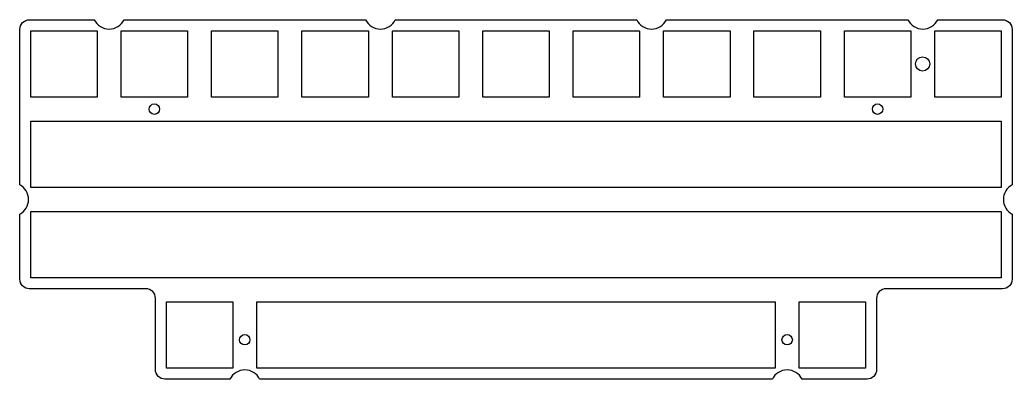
# Model space of a CAD drawing. Header units: millimetres. Extents: x -16 to 909, y -412 to 278.
# Drawn here: x 699.8 to 908.9, y -289.9 to -214.2 of the extents above; entities that cross this region are included whole.
import ezdxf

# ---------------------------------------------------------------- set-up
doc = ezdxf.new("R2010")
doc.units = ezdxf.units.MM
doc.header["$MEASUREMENT"] = 0

msp = doc.modelspace()

# ---------------------------------------------------------------- linework, layer by layer
msp.add_lwpolyline([(886.91, -214.17, 0.620659), (893.19, -214.17), (906.87, -214.17, -0.414214), (908.87, -216.17), (908.87, -248.97, 0.59797), (908.87, -255.13), (908.87, -268.87, -0.414214), (906.87, -270.87), (882.3, -270.87, 0.414214), (880.3, -272.87), (880.3, -287.92, -0.414214), (878.3, -289.92), (864.61, -289.92, 0.620659), (858.34, -289.92), (750.31, -289.92, 0.620659), (744.04, -289.92), (730.35, -289.92, -0.414214), (728.35, -287.92), (728.35, -272.87, 0.414214), (726.35, -270.87), (701.77, -270.87, -0.414214), (699.77, -268.87), (699.77, -255.13, 0.59797), (699.77, -248.97), (699.77, -216.17, -0.414214), (701.77, -214.17), (715.46, -214.17, 0.620659), (721.74, -214.17), (772.61, -214.17, 0.620659), (778.89, -214.17), (829.76, -214.17, 0.620659), (836.04, -214.17)], format="xyb", close=True)
for points in [[(716.07, -230.47), (702.07, -230.47), (702.07, -216.47), (716.07, -216.47)], [(735.12, -216.47), (735.12, -230.47), (721.12, -230.47), (721.12, -216.47)], [(754.17, -216.47), (754.17, -230.47), (740.17, -230.47), (740.17, -216.47)], [(759.22, -216.47), (773.22, -216.47), (773.22, -230.47), (759.22, -230.47)], [(778.27, -216.47), (792.27, -216.47), (792.27, -230.47), (778.27, -230.47)], [(797.32, -230.47), (797.32, -216.47), (811.32, -216.47), (811.32, -230.47)], [(830.37, -230.47), (816.37, -230.47), (816.37, -216.47), (830.37, -216.47)], [(849.42, -216.47), (849.42, -230.47), (835.42, -230.47), (835.42, -216.47)], [(854.47, -230.47), (854.47, -216.47), (868.47, -216.47), (868.47, -230.47)], [(873.52, -230.47), (873.52, -216.47), (887.52, -216.47), (887.52, -230.47)], [(906.57, -230.47), (892.57, -230.47), (892.57, -216.47), (906.57, -216.47)], [(702.07, -235.52), (906.57, -235.52), (906.57, -249.52), (702.07, -249.52)], [(906.57, -268.57), (702.07, -268.57), (702.07, -254.57), (906.57, -254.57)], [(744.65, -287.62), (730.65, -287.62), (730.65, -273.62), (744.65, -273.62)], [(858.95, -287.62), (749.7, -287.62), (749.7, -273.62), (858.95, -273.62)], [(878, -273.62), (878, -287.62), (864, -287.62), (864, -273.62)]]:
    msp.add_lwpolyline(points, close=True)
for centre, radius in [((890, -223.47), 1.5), ((728.12, -233, 0), 1.1), ((880.52, -233, 0), 1.1), ((747.17, -281.62, 0), 1.1), ((861.47, -281.62, 0), 1.1)]:
    msp.add_circle(centre, radius)

doc.saveas('drawing.dxf')
